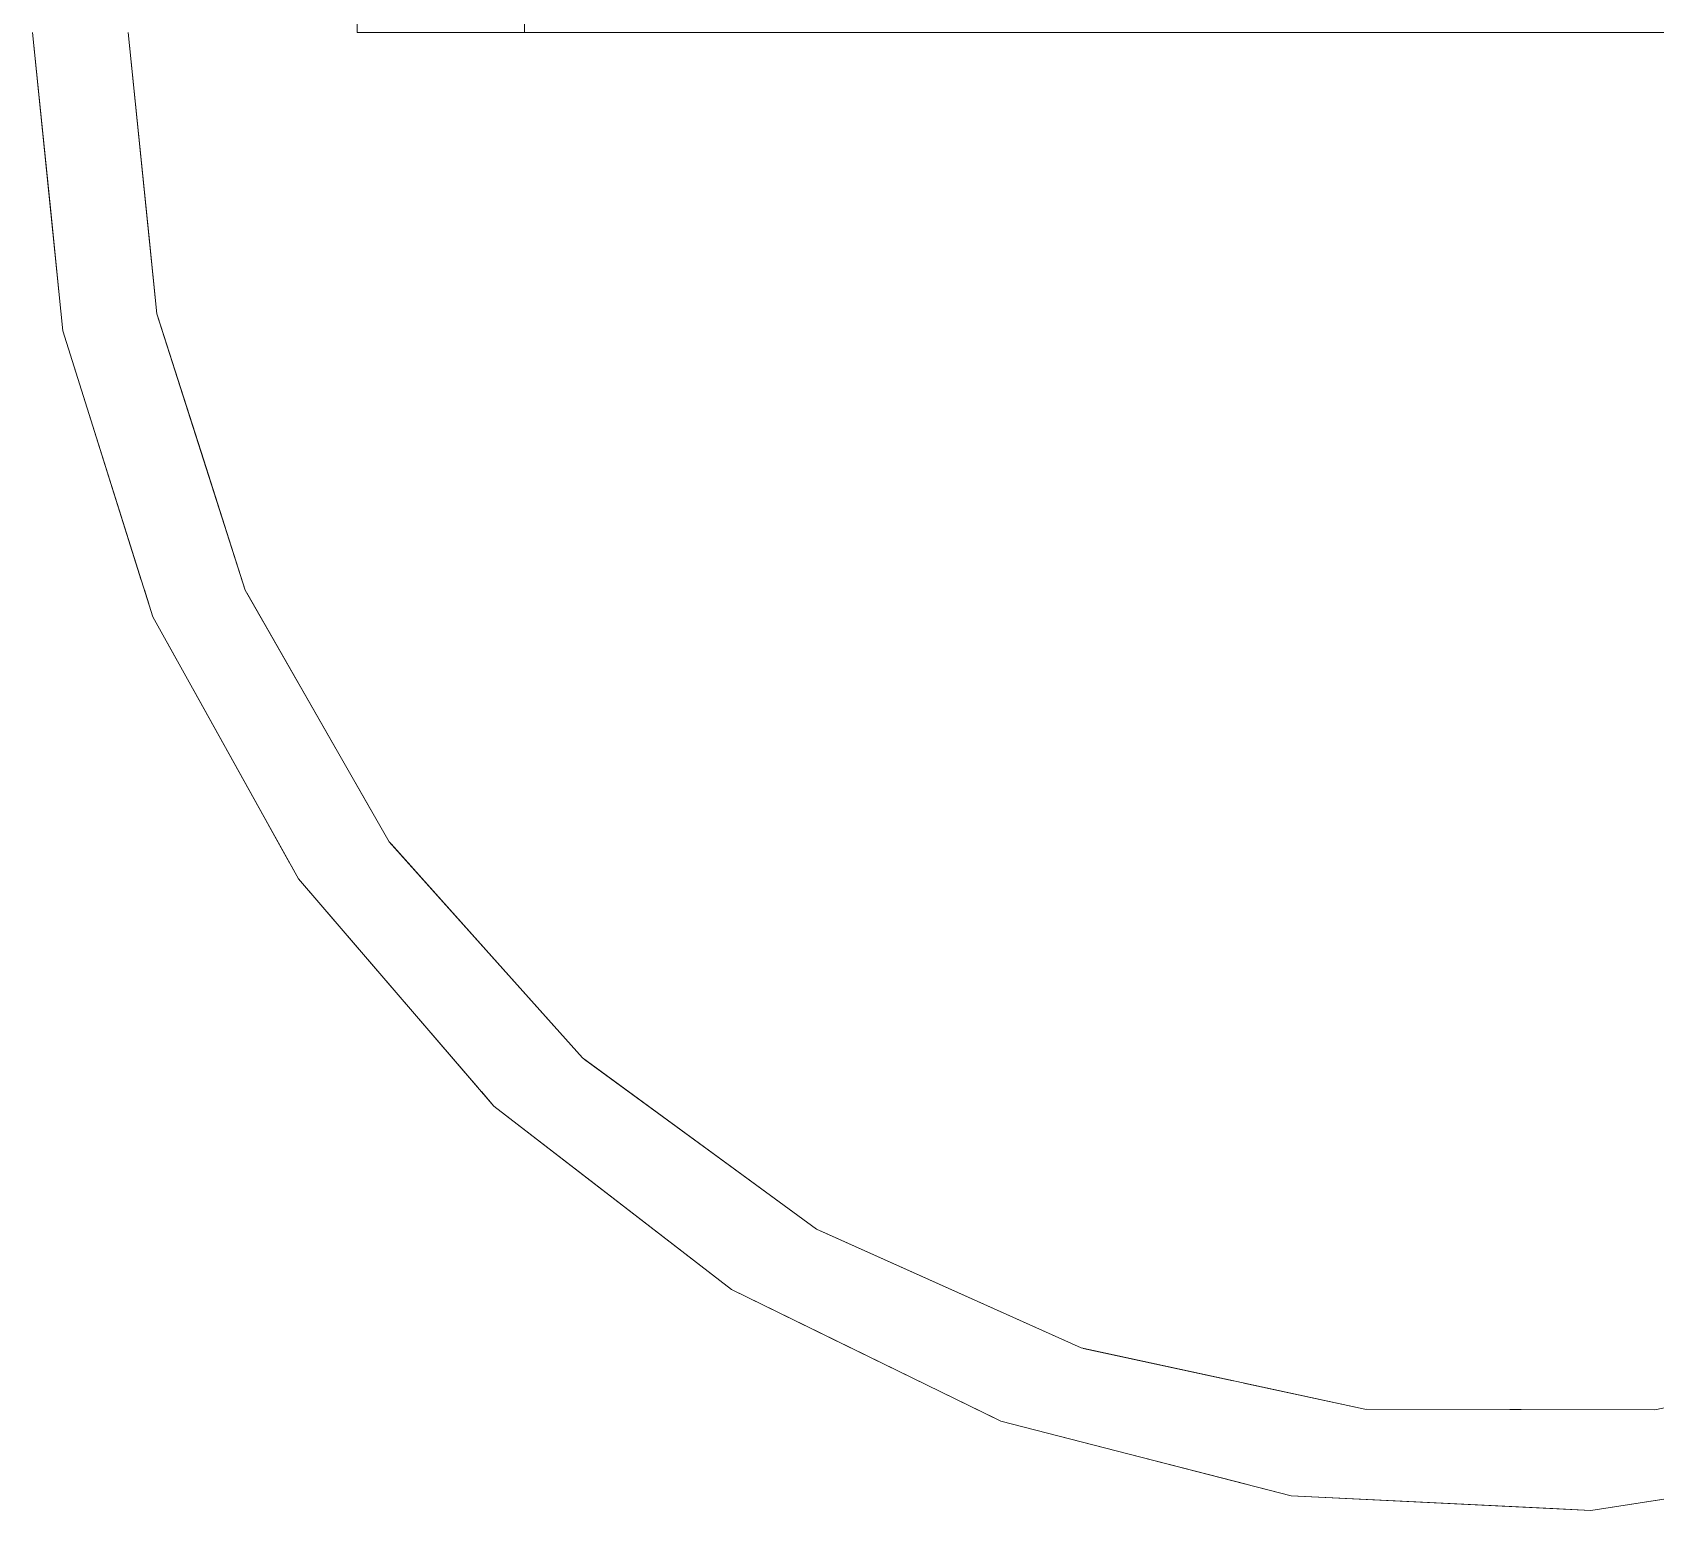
# Model space of a CAD drawing. Header units: millimetres. Extents: x 4021 to 183614, y -11746 to 71065.
# Drawn here: x 122132.7 to 122472.5, y 39095.9 to 39405.5 of the extents above; entities that cross this region are included whole.
import ezdxf

# ---------------------------------------------------------------- set-up
doc = ezdxf.new("R2010")
doc.units = ezdxf.units.MM
doc.layers.add('Q-CASE', color=31, linetype='Continuous', lineweight=20)

# ---------------------------------------------------------------- blocks, each defined once
blk = doc.blocks.new('DLN_Cat Ladder - 750x750x2000 _WDH_-18395226-Copy of COLOUR_LOWER R_F')
at = {"layer": 'Q-CASE'}
for p, q in [((-197.3, -767), (-197.3, -802)), ((-197.3, -767), (-197.3, -802)), ((-162.3, -799), (-162.3, -802)), ((-162.3, -799), (-162.3, -802)), ((-162.3, -802), (-162.3, -799)), ((-162.3, -802), (-162.3, -799)), ((-265.3, -802), (-261.42, -840.11)), ((-265.3, -802), (-261.42, -840.11)), ((-265.3, -802), (-261.42, -840.11)), ((-265.3, -802), (-261.42, -840.11)), ((-265.3, -802), (-261.42, -840.11)), ((-265.3, -802), (-261.42, -840.11)), ((-265.3, -802), (-261.42, -840.11)), ((-265.3, -802), (-261.42, -840.11)), ((-265.3, -802), (-261.42, -840.11)), ((-240.96, -844.29), (-245.3, -802)), ((-240.96, -844.29), (-245.3, -802)), ((-240.96, -844.29), (-245.3, -802)), ((-240.96, -844.29), (-245.3, -802)), ((-240.96, -844.29), (-245.3, -802)), ((-240.96, -844.29), (-245.3, -802)), ((-240.96, -844.29), (-245.3, -802)), ((-240.96, -844.29), (-245.3, -802)), ((-240.96, -844.29), (-245.3, -802)), ((-162.3, -802), (-197.3, -802)), ((-197.3, -802), (286.7, -802)), ((251.7, -802), (-162.3, -802)), ((-162.3, -802), (251.7, -802)), ((251.7, -802), (-162.3, -802)), ((-162.3, -802), (251.7, -802)), ((251.7, -802), (-162.3, -802)), ((-261.42, -840.11), (-259.22, -861.76)), ((-261.42, -840.11), (-259.22, -861.76)), ((-261.42, -840.11), (-259.22, -861.76)), ((-261.42, -840.11), (-259.22, -861.76)), ((-261.42, -840.11), (-259.22, -861.76)), ((-261.42, -840.11), (-259.22, -861.76)), ((-261.42, -840.11), (-259.22, -861.76)), ((-261.42, -840.11), (-259.22, -861.76)), ((-261.42, -840.11), (-259.22, -861.76)), ((-239.25, -860.94), (-240.96, -844.29)), ((-239.25, -860.94), (-240.96, -844.29)), ((-239.25, -860.94), (-240.96, -844.29)), ((-239.25, -860.94), (-240.96, -844.29)), ((-239.25, -860.94), (-240.96, -844.29)), ((-239.25, -860.94), (-240.96, -844.29)), ((-239.25, -860.94), (-240.96, -844.29)), ((-239.25, -860.94), (-240.96, -844.29)), ((-239.25, -860.94), (-240.96, -844.29)), ((-229.45, -891.56), (-239.04, -861.58)), ((-229.45, -891.56), (-239.04, -861.58)), ((-229.45, -891.56), (-239.04, -861.58)), ((-229.45, -891.56), (-239.04, -861.58)), ((-229.45, -891.56), (-239.04, -861.58)), ((-229.45, -891.56), (-239.04, -861.58)), ((-229.45, -891.56), (-239.04, -861.58)), ((-229.45, -891.56), (-239.04, -861.58)), ((-229.45, -891.56), (-239.04, -861.58)), ((-258.94, -864.47), (-253.07, -883.15)), ((-258.94, -864.47), (-253.07, -883.15)), ((-258.94, -864.47), (-253.07, -883.15)), ((-258.94, -864.47), (-253.07, -883.15)), ((-258.94, -864.47), (-253.07, -883.15)), ((-258.94, -864.47), (-253.07, -883.15)), ((-258.94, -864.47), (-253.07, -883.15)), ((-258.94, -864.47), (-253.07, -883.15)), ((-258.94, -864.47), (-253.07, -883.15)), ((-253.07, -883.15), (-242.53, -916.73)), ((-253.07, -883.15), (-242.53, -916.73)), ((-253.07, -883.15), (-242.53, -916.73)), ((-253.07, -883.15), (-242.53, -916.73)), ((-253.07, -883.15), (-242.53, -916.73)), ((-253.07, -883.15), (-242.53, -916.73)), ((-253.07, -883.15), (-242.53, -916.73)), ((-253.07, -883.15), (-242.53, -916.73)), ((-253.07, -883.15), (-242.53, -916.73)), ((-220.75, -918.78), (-229.45, -891.56)), ((-220.75, -918.78), (-229.45, -891.56)), ((-220.75, -918.78), (-229.45, -891.56)), ((-220.75, -918.78), (-229.45, -891.56)), ((-220.75, -918.78), (-229.45, -891.56)), ((-220.75, -918.78), (-229.45, -891.56)), ((-220.75, -918.78), (-229.45, -891.56)), ((-220.75, -918.78), (-229.45, -891.56)), ((-220.75, -918.78), (-229.45, -891.56)), ((-241.88, -918.77), (-240.97, -921.68)), ((-241.88, -918.77), (-240.97, -921.68)), ((-241.88, -918.77), (-240.97, -921.68)), ((-241.88, -918.77), (-240.97, -921.68)), ((-241.88, -918.77), (-240.97, -921.68)), ((-241.88, -918.77), (-240.97, -921.68)), ((-241.88, -918.77), (-240.97, -921.68)), ((-241.88, -918.77), (-240.97, -921.68)), ((-241.88, -918.77), (-240.97, -921.68)), ((-204.77, -946.73), (-220.43, -919.34)), ((-204.77, -946.73), (-220.43, -919.34)), ((-204.77, -946.73), (-220.43, -919.34)), ((-204.77, -946.73), (-220.43, -919.34)), ((-204.77, -946.73), (-220.43, -919.34)), ((-204.77, -946.73), (-220.43, -919.34)), ((-204.77, -946.73), (-220.43, -919.34)), ((-204.77, -946.73), (-220.43, -919.34)), ((-204.77, -946.73), (-220.43, -919.34)), ((-240.12, -924.37), (-229.1, -944.21)), ((-240.12, -924.37), (-229.1, -944.21)), ((-240.12, -924.37), (-229.1, -944.21)), ((-240.12, -924.37), (-229.1, -944.21)), ((-240.12, -924.37), (-229.1, -944.21)), ((-240.12, -924.37), (-229.1, -944.21)), ((-240.12, -924.37), (-229.1, -944.21)), ((-240.12, -924.37), (-229.1, -944.21)), ((-240.12, -924.37), (-229.1, -944.21)), ((-229.1, -944.21), (-211.48, -975.91)), ((-229.1, -944.21), (-211.48, -975.91)), ((-229.1, -944.21), (-211.48, -975.91)), ((-229.1, -944.21), (-211.48, -975.91)), ((-229.1, -944.21), (-211.48, -975.91)), ((-229.1, -944.21), (-211.48, -975.91)), ((-229.1, -944.21), (-211.48, -975.91)), ((-229.1, -944.21), (-211.48, -975.91)), ((-229.1, -944.21), (-211.48, -975.91)), ((-190.61, -971.5), (-204.77, -946.73)), ((-190.61, -971.5), (-204.77, -946.73)), ((-190.61, -971.5), (-204.77, -946.73)), ((-190.61, -971.5), (-204.77, -946.73)), ((-190.61, -971.5), (-204.77, -946.73)), ((-190.61, -971.5), (-204.77, -946.73)), ((-190.61, -971.5), (-204.77, -946.73)), ((-190.61, -971.5), (-204.77, -946.73)), ((-190.61, -971.5), (-204.77, -946.73)), ((-169.13, -995.55), (-190.21, -971.94)), ((-169.13, -995.55), (-190.21, -971.94)), ((-169.13, -995.55), (-190.21, -971.94)), ((-169.13, -995.55), (-190.21, -971.94)), ((-169.13, -995.55), (-190.21, -971.94)), ((-169.13, -995.55), (-190.21, -971.94)), ((-169.13, -995.55), (-190.21, -971.94)), ((-169.13, -995.55), (-190.21, -971.94)), ((-169.13, -995.55), (-190.21, -971.94)), ((-150.15, -1016.78), (-169.13, -995.55)), ((-150.15, -1016.78), (-169.13, -995.55)), ((-150.15, -1016.78), (-169.13, -995.55)), ((-150.15, -1016.78), (-169.13, -995.55)), ((-150.15, -1016.78), (-169.13, -995.55)), ((-150.15, -1016.78), (-169.13, -995.55)), ((-150.15, -1016.78), (-169.13, -995.55)), ((-150.15, -1016.78), (-169.13, -995.55)), ((-150.15, -1016.78), (-169.13, -995.55)), ((-194.34, -997.04), (-171.99, -1023.02)), ((-194.34, -997.04), (-171.99, -1023.02)), ((-194.34, -997.04), (-171.99, -1023.02)), ((-194.34, -997.04), (-171.99, -1023.02)), ((-194.34, -997.04), (-171.99, -1023.02)), ((-194.34, -997.04), (-171.99, -1023.02)), ((-194.34, -997.04), (-171.99, -1023.02)), ((-194.34, -997.04), (-171.99, -1023.02)), ((-194.34, -997.04), (-171.99, -1023.02)), ((-124.07, -1035.88), (-149.71, -1017.11)), ((-124.07, -1035.88), (-149.71, -1017.11)), ((-124.07, -1035.88), (-149.71, -1017.11)), ((-124.07, -1035.88), (-149.71, -1017.11)), ((-124.07, -1035.88), (-149.71, -1017.11)), ((-124.07, -1035.88), (-149.71, -1017.11)), ((-124.07, -1035.88), (-149.71, -1017.11)), ((-124.07, -1035.88), (-149.71, -1017.11)), ((-124.07, -1035.88), (-149.71, -1017.11)), ((-101.15, -1052.65), (-124.07, -1035.88)), ((-101.15, -1052.65), (-124.07, -1035.88)), ((-101.15, -1052.65), (-124.07, -1035.88)), ((-101.15, -1052.65), (-124.07, -1035.88)), ((-101.15, -1052.65), (-124.07, -1035.88)), ((-101.15, -1052.65), (-124.07, -1035.88)), ((-101.15, -1052.65), (-124.07, -1035.88)), ((-101.15, -1052.65), (-124.07, -1035.88)), ((-101.15, -1052.65), (-124.07, -1035.88)), ((-150.15, -1041.19), (-122.95, -1062.2)), ((-150.15, -1041.19), (-122.95, -1062.2)), ((-150.15, -1041.19), (-122.95, -1062.2)), ((-150.15, -1041.19), (-122.95, -1062.2)), ((-150.15, -1041.19), (-122.95, -1062.2)), ((-150.15, -1041.19), (-122.95, -1062.2)), ((-150.15, -1041.19), (-122.95, -1062.2)), ((-150.15, -1041.19), (-122.95, -1062.2)), ((-150.15, -1041.19), (-122.95, -1062.2)), ((-71.57, -1065.94), (-100.7, -1052.86)), ((-71.57, -1065.94), (-100.7, -1052.86)), ((-71.57, -1065.94), (-100.7, -1052.86)), ((-71.57, -1065.94), (-100.7, -1052.86)), ((-71.57, -1065.94), (-100.7, -1052.86)), ((-71.57, -1065.94), (-100.7, -1052.86)), ((-71.57, -1065.94), (-100.7, -1052.86)), ((-71.57, -1065.94), (-100.7, -1052.86)), ((-71.57, -1065.94), (-100.7, -1052.86)), ((-45.76, -1077.53), (-71.57, -1065.94)), ((-45.76, -1077.53), (-71.57, -1065.94)), ((-45.76, -1077.53), (-71.57, -1065.94)), ((-45.76, -1077.53), (-71.57, -1065.94)), ((-45.76, -1077.53), (-71.57, -1065.94)), ((-45.76, -1077.53), (-71.57, -1065.94)), ((-45.76, -1077.53), (-71.57, -1065.94)), ((-45.76, -1077.53), (-71.57, -1065.94)), ((-45.76, -1077.53), (-71.57, -1065.94)), ((-98.3, -1075.37), (-69.43, -1089.5)), ((-98.3, -1075.37), (-69.43, -1089.5)), ((-98.3, -1075.37), (-69.43, -1089.5)), ((-98.3, -1075.37), (-69.43, -1089.5)), ((-98.3, -1075.37), (-69.43, -1089.5)), ((-98.3, -1075.37), (-69.43, -1089.5)), ((-98.3, -1075.37), (-69.43, -1089.5)), ((-98.3, -1075.37), (-69.43, -1089.5)), ((-98.3, -1075.37), (-69.43, -1089.5)), ((-13.93, -1084.39), (-45.32, -1077.62)), ((-13.93, -1084.39), (-45.32, -1077.62)), ((-13.93, -1084.39), (-45.32, -1077.62)), ((-13.93, -1084.39), (-45.32, -1077.62)), ((-13.93, -1084.39), (-45.32, -1077.62)), ((-13.93, -1084.39), (-45.32, -1077.62)), ((-13.93, -1084.39), (-45.32, -1077.62)), ((-13.93, -1084.39), (-45.32, -1077.62)), ((-13.93, -1084.39), (-45.32, -1077.62)), ((13.6, -1090.33), (-11.7, -1084.87)), ((13.6, -1090.33), (-11.7, -1084.87)), ((13.6, -1090.33), (-11.7, -1084.87)), ((13.6, -1090.33), (-11.7, -1084.87)), ((13.6, -1090.33), (-11.7, -1084.87)), ((13.6, -1090.33), (-11.7, -1084.87)), ((13.6, -1090.33), (-11.7, -1084.87)), ((13.6, -1090.33), (-11.7, -1084.87)), ((13.6, -1090.33), (-11.7, -1084.87)), ((46.35, -1090.41), (14, -1090.33)), ((46.35, -1090.41), (14, -1090.33)), ((46.35, -1090.41), (14, -1090.33)), ((46.35, -1090.41), (14, -1090.33)), ((46.35, -1090.41), (14, -1090.33)), ((46.35, -1090.41), (14, -1090.33)), ((46.35, -1090.41), (14, -1090.33)), ((46.35, -1090.41), (14, -1090.33)), ((46.35, -1090.41), (14, -1090.33)), ((74.33, -1090.48), (46.35, -1090.41)), ((74.33, -1090.48), (46.35, -1090.41)), ((74.33, -1090.48), (46.35, -1090.41)), ((74.33, -1090.48), (46.35, -1090.41)), ((74.33, -1090.48), (46.35, -1090.41)), ((74.33, -1090.48), (46.35, -1090.41)), ((74.33, -1090.48), (46.35, -1090.41)), ((74.33, -1090.48), (46.35, -1090.41)), ((74.33, -1090.48), (46.35, -1090.41)), ((-40.84, -1098.44), (-11.21, -1106.07)), ((-40.84, -1098.44), (-11.21, -1106.07)), ((-40.84, -1098.44), (-11.21, -1106.07)), ((-40.84, -1098.44), (-11.21, -1106.07)), ((-40.84, -1098.44), (-11.21, -1106.07)), ((-40.84, -1098.44), (-11.21, -1106.07)), ((-40.84, -1098.44), (-11.21, -1106.07)), ((-40.84, -1098.44), (-11.21, -1106.07)), ((-40.84, -1098.44), (-11.21, -1106.07)), ((19.95, -1109.56), (52.98, -1111.18)), ((19.95, -1109.56), (52.98, -1111.18)), ((19.95, -1109.56), (52.98, -1111.18)), ((19.95, -1109.56), (52.98, -1111.18)), ((19.95, -1109.56), (52.98, -1111.18)), ((19.95, -1109.56), (52.98, -1111.18)), ((19.95, -1109.56), (52.98, -1111.18)), ((19.95, -1109.56), (52.98, -1111.18)), ((19.95, -1109.56), (52.98, -1111.18))]:
    blk.add_line(p, q, dxfattribs=at)
at = {"layer": 'Q-CASE', "flags": 128}
for points in [[(-265.3, -802), (-258.94, -864.47), (-240.12, -924.37), (-209.62, -979.26), (-168.68, -1026.87), (-118.99, -1065.26), (-62.59, -1092.84), (-1.78, -1108.5), (60.94, -1111.57), (122.99, -1101.95), (181.82, -1080.02), (235.04, -1046.69), (280.44, -1003.31), (316.17, -951.68), (340.76, -893.91), (353.21, -832.36), (354.7, -802)], [(334.7, -802), (328.34, -862.39), (309.55, -920.13), (279.14, -972.7), (238.45, -1017.78), (189.27, -1053.39), (133.75, -1077.99), (74.33, -1090.48), (13.6, -1090.33), (-45.76, -1077.53), (-101.15, -1052.65), (-150.15, -1016.78), (-190.61, -971.5), (-220.75, -918.78), (-239.25, -860.94), (-245.3, -802)], [(-211.08, -976.63), (-209.62, -979.26), (-194.34, -997.04)], [(-211.08, -976.63), (-209.62, -979.26), (-194.34, -997.04)], [(-211.08, -976.63), (-209.62, -979.26), (-194.34, -997.04)], [(-211.08, -976.63), (-209.62, -979.26), (-194.34, -997.04)], [(-211.08, -976.63), (-209.62, -979.26), (-194.34, -997.04)], [(-211.08, -976.63), (-209.62, -979.26), (-194.34, -997.04)], [(-211.08, -976.63), (-209.62, -979.26), (-194.34, -997.04)], [(-211.08, -976.63), (-209.62, -979.26), (-194.34, -997.04)], [(-211.08, -976.63), (-209.62, -979.26), (-194.34, -997.04)], [(-171.29, -1023.84), (-168.68, -1026.87), (-150.15, -1041.19)], [(-171.29, -1023.84), (-168.68, -1026.87), (-150.15, -1041.19)], [(-171.29, -1023.84), (-168.68, -1026.87), (-150.15, -1041.19)], [(-171.29, -1023.84), (-168.68, -1026.87), (-150.15, -1041.19)], [(-171.29, -1023.84), (-168.68, -1026.87), (-150.15, -1041.19)], [(-171.29, -1023.84), (-168.68, -1026.87), (-150.15, -1041.19)], [(-171.29, -1023.84), (-168.68, -1026.87), (-150.15, -1041.19)], [(-171.29, -1023.84), (-168.68, -1026.87), (-150.15, -1041.19)], [(-171.29, -1023.84), (-168.68, -1026.87), (-150.15, -1041.19)], [(-122.95, -1062.2), (-118.99, -1065.26), (-98.3, -1075.37)], [(-122.95, -1062.2), (-118.99, -1065.26), (-98.3, -1075.37)], [(-122.95, -1062.2), (-118.99, -1065.26), (-98.3, -1075.37)], [(-122.95, -1062.2), (-118.99, -1065.26), (-98.3, -1075.37)], [(-122.95, -1062.2), (-118.99, -1065.26), (-98.3, -1075.37)], [(-122.95, -1062.2), (-118.99, -1065.26), (-98.3, -1075.37)], [(-122.95, -1062.2), (-118.99, -1065.26), (-98.3, -1075.37)], [(-122.95, -1062.2), (-118.99, -1065.26), (-98.3, -1075.37)], [(-122.95, -1062.2), (-118.99, -1065.26), (-98.3, -1075.37)], [(-67.96, -1090.21), (-62.59, -1092.84), (-40.84, -1098.44)], [(-67.96, -1090.21), (-62.59, -1092.84), (-40.84, -1098.44)], [(-67.96, -1090.21), (-62.59, -1092.84), (-40.84, -1098.44)], [(-67.96, -1090.21), (-62.59, -1092.84), (-40.84, -1098.44)], [(-67.96, -1090.21), (-62.59, -1092.84), (-40.84, -1098.44)], [(-67.96, -1090.21), (-62.59, -1092.84), (-40.84, -1098.44)], [(-67.96, -1090.21), (-62.59, -1092.84), (-40.84, -1098.44)], [(-67.96, -1090.21), (-62.59, -1092.84), (-40.84, -1098.44)], [(-67.96, -1090.21), (-62.59, -1092.84), (-40.84, -1098.44)], [(-8.53, -1106.76), (-1.78, -1108.5), (19.95, -1109.56)], [(-8.53, -1106.76), (-1.78, -1108.5), (19.95, -1109.56)], [(-8.53, -1106.76), (-1.78, -1108.5), (19.95, -1109.56)], [(-8.53, -1106.76), (-1.78, -1108.5), (19.95, -1109.56)], [(-8.53, -1106.76), (-1.78, -1108.5), (19.95, -1109.56)], [(-8.53, -1106.76), (-1.78, -1108.5), (19.95, -1109.56)], [(-8.53, -1106.76), (-1.78, -1108.5), (19.95, -1109.56)], [(-8.53, -1106.76), (-1.78, -1108.5), (19.95, -1109.56)], [(-8.53, -1106.76), (-1.78, -1108.5), (19.95, -1109.56)], [(52.98, -1111.18), (60.94, -1111.57), (81.68, -1108.36)], [(52.98, -1111.18), (60.94, -1111.57), (81.68, -1108.36)], [(52.98, -1111.18), (60.94, -1111.57), (81.68, -1108.36)], [(52.98, -1111.18), (60.94, -1111.57), (81.68, -1108.36)], [(52.98, -1111.18), (60.94, -1111.57), (81.68, -1108.36)], [(52.98, -1111.18), (60.94, -1111.57), (81.68, -1108.36)], [(52.98, -1111.18), (60.94, -1111.57), (81.68, -1108.36)], [(52.98, -1111.18), (60.94, -1111.57), (81.68, -1108.36)], [(52.98, -1111.18), (60.94, -1111.57), (81.68, -1108.36)]]:
    blk.add_lwpolyline(points, dxfattribs=at)

msp = doc.modelspace()

# ---------------------------------------------------------------- block references
at = {"layer": 'Q-CASE'}
msp.add_blockref('DLN_Cat Ladder - 750x750x2000 _WDH_-18395226-Copy of COLOUR_LOWER R_F', (122398.04, 40207.49), dxfattribs=at)

doc.saveas('drawing.dxf')
